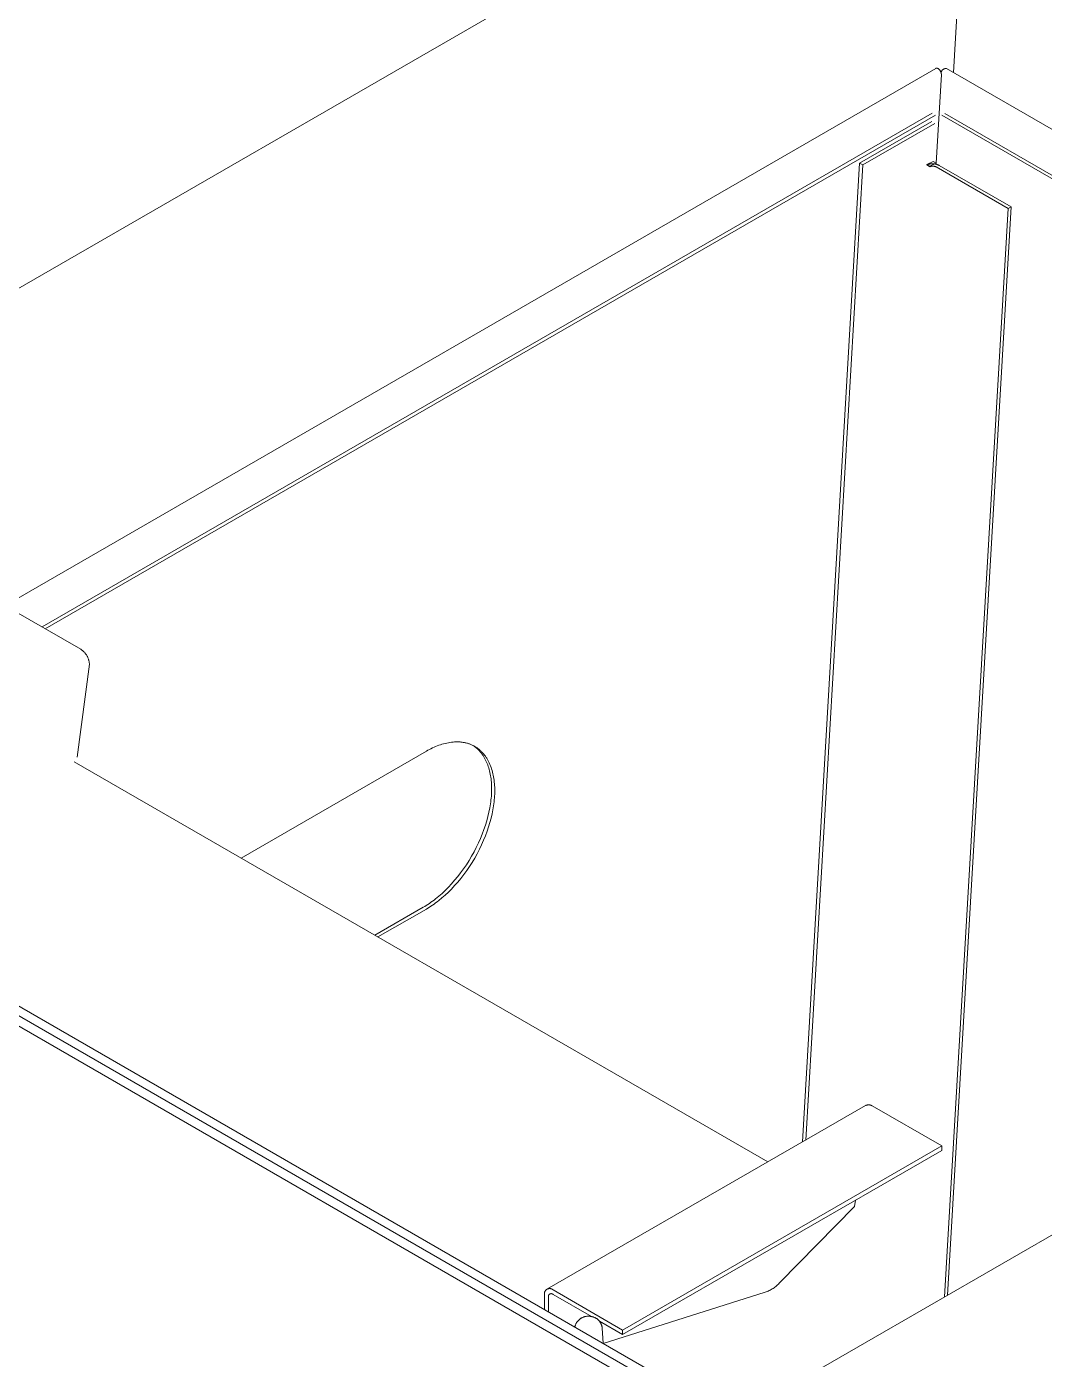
# Model space of a CAD drawing. Header units: inches. Extents: x 7 to 162, y -1 to 92.
# Drawn here: x 143.86 to 151.11, y 66.06 to 75.56 of the extents above; entities that cross this region are included whole.
import ezdxf

# ---------------------------------------------------------------- set-up
doc = ezdxf.new("R2010")
doc.units = ezdxf.units.IN
doc.layers.add('ZANO_R', color=7, linetype='Continuous', lineweight=0)

msp = doc.modelspace()

# ---------------------------------------------------------------- linework, layer by layer
at = {"layer": 'ZANO_R'}
for p, q in [((139.28658, 71.09206), (150.44405, 77.53383)), ((150.46104, 75.23655), (150.51641, 76.18281)), ((141.27946, 70.03736), (150.33569, 75.26597)), ((150.3362, 75.26622), (150.33569, 75.26597)), ((150.33672, 75.26644), (150.3362, 75.26622)), ((150.33725, 75.26665), (150.33672, 75.26644)), ((150.33779, 75.26684), (150.33725, 75.26665)), ((150.33833, 75.26701), (150.33779, 75.26684)), ((150.33888, 75.26716), (150.33833, 75.26701)), ((150.33943, 75.26729), (150.33888, 75.26716)), ((150.33999, 75.26741), (150.33943, 75.26729)), ((150.34055, 75.2675), (150.33999, 75.26741)), ((150.34112, 75.26757), (150.34055, 75.2675)), ((150.34168, 75.26763), (150.34112, 75.26757)), ((150.34225, 75.26767), (150.34168, 75.26763)), ((150.34282, 75.26768), (150.34225, 75.26767)), ((150.34339, 75.26768), (150.34282, 75.26768)), ((150.34396, 75.26766), (150.34339, 75.26768)), ((150.34452, 75.26761), (150.34396, 75.26766)), ((150.34509, 75.26755), (150.34452, 75.26761)), ((150.34565, 75.26747), (150.34509, 75.26755)), ((150.34621, 75.26737), (150.34565, 75.26747)), ((150.34677, 75.26725), (150.34621, 75.26737)), ((150.34732, 75.26711), (150.34677, 75.26725)), ((150.34787, 75.26695), (150.34732, 75.26711)), ((150.34841, 75.26678), (150.34787, 75.26695)), ((150.34894, 75.26658), (150.34841, 75.26678)), ((150.34947, 75.26637), (150.34894, 75.26658)), ((150.34999, 75.26614), (150.34947, 75.26637)), ((150.3505, 75.26589), (150.34999, 75.26614)), ((150.351, 75.26562), (150.3505, 75.26589)), ((150.3515, 75.26534), (150.351, 75.26562)), ((150.35305, 75.26437), (150.35153, 75.26536)), ((150.35452, 75.26332), (150.35305, 75.26437)), ((150.35597, 75.26223), (150.35452, 75.26332)), ((150.35737, 75.26108), (150.35597, 75.26223)), ((150.35873, 75.25989), (150.35737, 75.26108)), ((150.36005, 75.25865), (150.35873, 75.25989)), ((150.36132, 75.25736), (150.36005, 75.25865)), ((150.36255, 75.25604), (150.36132, 75.25736)), ((150.36374, 75.25467), (150.36255, 75.25604)), ((150.36487, 75.25326), (150.36374, 75.25467)), ((150.36596, 75.25181), (150.36487, 75.25326)), ((150.36699, 75.25032), (150.36596, 75.25181)), ((150.37957, 75.25008), (150.38027, 75.25106)), ((150.38027, 75.25106), (150.381, 75.25202)), ((150.381, 75.25202), (150.38176, 75.25295)), ((150.38176, 75.25295), (150.38256, 75.25385)), ((150.38256, 75.25385), (150.38339, 75.25473)), ((150.38339, 75.25473), (150.38425, 75.25557)), ((150.38425, 75.25557), (150.38513, 75.25639)), ((150.38513, 75.25639), (150.38605, 75.25718)), ((150.38605, 75.25718), (150.38699, 75.25793)), ((150.38699, 75.25793), (150.38796, 75.25865)), ((150.38796, 75.25865), (150.38895, 75.25933)), ((150.38895, 75.25933), (150.38997, 75.25998)), ((150.38997, 75.25998), (150.391, 75.2606)), ((150.391, 75.2606), (150.39206, 75.26118)), ((150.39206, 75.26118), (150.39314, 75.26172)), ((150.39314, 75.26172), (150.39424, 75.26222)), ((150.39424, 75.26222), (150.39535, 75.26268)), ((150.39535, 75.26268), (150.39648, 75.26311)), ((150.39648, 75.26311), (150.39762, 75.26349)), ((150.39762, 75.26349), (150.39877, 75.26384)), ((150.39877, 75.26384), (150.39994, 75.26415)), ((150.39994, 75.26415), (150.40112, 75.26441)), ((150.40112, 75.26441), (150.4023, 75.26463)), ((150.4023, 75.26463), (150.40349, 75.26481)), ((150.40349, 75.26481), (150.40469, 75.26495)), ((150.40469, 75.26495), (150.40589, 75.26505)), ((150.40589, 75.26505), (150.4071, 75.26511)), ((150.4071, 75.26511), (150.4083, 75.26512)), ((150.4083, 75.26512), (150.40951, 75.2651)), ((150.40951, 75.2651), (150.41071, 75.26503)), ((150.41071, 75.26503), (150.41191, 75.26492)), ((150.41191, 75.26492), (157.98863, 70.89049)), ((150.37574, 75.2231), (150.33873, 74.59062)), ((150.36797, 75.2488), (150.36699, 75.25032)), ((150.3689, 75.24724), (150.36797, 75.2488)), ((150.36977, 75.24566), (150.3689, 75.24724)), ((150.37059, 75.24404), (150.36977, 75.24566)), ((150.37135, 75.2424), (150.37059, 75.24404)), ((150.37205, 75.24073), (150.37135, 75.2424)), ((150.37269, 75.23904), (150.37205, 75.24073)), ((150.37327, 75.23732), (150.37269, 75.23904)), ((150.3738, 75.23559), (150.37327, 75.23732)), ((150.37426, 75.23384), (150.3738, 75.23559)), ((150.37389, 75.23561), (150.37409, 75.2368)), ((150.37409, 75.2368), (150.37433, 75.23798)), ((150.37466, 75.23208), (150.37426, 75.23384)), ((150.37433, 75.23798), (150.37461, 75.23915)), ((150.37461, 75.23915), (150.37493, 75.24031)), ((150.375, 75.2303), (150.37466, 75.23208)), ((150.37493, 75.24031), (150.37529, 75.24146)), ((150.37528, 75.22851), (150.375, 75.2303)), ((150.3755, 75.22671), (150.37528, 75.22851)), ((150.37529, 75.24146), (150.37569, 75.2426)), ((150.37565, 75.22491), (150.3755, 75.22671)), ((150.37574, 75.2231), (150.37565, 75.22491)), ((150.37569, 75.2426), (150.37613, 75.24372)), ((150.37613, 75.24372), (150.37661, 75.24483)), ((150.37661, 75.24483), (150.37713, 75.24592)), ((150.37713, 75.24592), (150.37768, 75.24699)), ((150.37768, 75.24699), (150.37827, 75.24804)), ((150.37827, 75.24804), (150.3789, 75.24907)), ((150.3789, 75.24907), (150.37957, 75.25008)), ((150.31057, 74.94587), (143.96847, 71.28426)), ((143.99075, 71.27139), (150.33285, 74.93301)), ((150.30722, 74.88713), (149.79348, 74.59052)), ((150.3295, 74.87427), (149.81576, 74.57766)), ((150.37878, 74.93279), (157.68444, 70.71487)), ((157.70511, 70.7268), (150.40101, 74.94382)), ((149.79348, 74.59052), (149.38515, 67.61205)), ((149.79348, 74.59052), (149.81576, 74.57766)), ((150.31645, 74.60348), (150.27199, 74.5814)), ((150.33873, 74.59062), (150.29428, 74.56854)), ((150.29757, 74.58542), (150.3009, 74.58584)), ((150.3009, 74.58584), (150.30425, 74.58614)), ((150.30425, 74.58614), (150.3076, 74.58634)), ((150.3076, 74.58634), (150.31096, 74.58642)), ((150.31096, 74.58642), (150.31432, 74.58639)), ((150.31432, 74.58639), (150.31767, 74.58624)), ((150.31645, 74.60348), (150.33873, 74.59062)), ((150.31767, 74.58624), (150.32102, 74.58599)), ((150.32102, 74.58599), (150.32436, 74.58561)), ((149.81576, 74.57766), (149.40899, 67.62581)), ((150.27199, 74.5814), (150.2718, 74.57808)), ((150.2718, 74.57808), (150.2749, 74.57938)), ((150.29408, 74.56522), (150.2718, 74.57808)), ((150.27199, 74.5814), (150.29428, 74.56854)), ((150.2749, 74.57938), (150.27804, 74.58056)), ((150.27804, 74.58056), (150.28122, 74.58165)), ((150.28122, 74.58165), (150.28444, 74.58262)), ((150.28444, 74.58262), (150.28768, 74.58348)), ((150.28768, 74.58348), (150.29096, 74.58424)), ((150.29096, 74.58424), (150.29425, 74.58488)), ((150.29428, 74.56854), (150.29408, 74.56522)), ((150.29572, 74.56587), (150.29408, 74.56522)), ((150.29425, 74.58488), (150.29757, 74.58542)), ((150.29739, 74.56647), (150.29572, 74.56587)), ((150.29907, 74.56702), (150.29739, 74.56647)), ((150.30077, 74.5675), (150.29907, 74.56702)), ((150.30249, 74.56793), (150.30077, 74.5675)), ((150.30422, 74.5683), (150.30249, 74.56793)), ((150.30596, 74.56861), (150.30422, 74.5683)), ((150.30771, 74.56887), (150.30596, 74.56861)), ((150.30947, 74.56906), (150.30771, 74.56887)), ((150.31123, 74.5692), (150.30947, 74.56906)), ((150.313, 74.56927), (150.31123, 74.5692)), ((150.31477, 74.56929), (150.313, 74.56927)), ((150.31654, 74.56925), (150.31477, 74.56929)), ((150.3183, 74.56915), (150.31654, 74.56925)), ((150.32007, 74.56898), (150.3183, 74.56915)), ((150.32182, 74.56876), (150.32007, 74.56898)), ((150.32357, 74.56848), (150.32182, 74.56876)), ((150.32531, 74.56815), (150.32357, 74.56848)), ((150.32436, 74.58561), (150.32769, 74.58513)), ((150.32703, 74.56775), (150.32531, 74.56815)), ((150.32874, 74.5673), (150.32703, 74.56775)), ((150.32769, 74.58513), (150.33084, 74.58469)), ((150.33043, 74.56678), (150.32874, 74.5673)), ((150.33211, 74.56622), (150.33043, 74.56678)), ((150.33084, 74.58469), (150.33397, 74.58413)), ((150.33376, 74.56559), (150.33211, 74.56622)), ((150.3354, 74.56491), (150.33376, 74.56559)), ((150.33397, 74.58413), (150.33709, 74.58347)), ((150.33701, 74.56418), (150.3354, 74.56491)), ((150.33859, 74.56339), (150.33701, 74.56418)), ((150.33709, 74.58347), (150.34018, 74.5827)), ((150.85108, 74.26751), (150.33859, 74.56339)), ((150.34018, 74.5827), (150.34324, 74.58183)), ((150.34324, 74.58183), (150.34627, 74.58085)), ((150.34627, 74.58085), (150.34927, 74.57977)), ((150.34927, 74.57977), (150.35222, 74.57858)), ((150.35222, 74.57858), (150.35513, 74.5773)), ((150.35513, 74.5773), (150.358, 74.57591)), ((150.358, 74.57591), (150.36082, 74.57443)), ((150.87331, 74.27855), (150.36082, 74.57443)), ((150.39702, 66.50747), (150.85108, 74.26751)), ((150.41936, 66.52037), (150.87331, 74.27855)), ((150.87331, 74.27855), (150.85108, 74.26751)), ((148.91989, 65.65465), (158.95943, 71.45098)), ((144.24514, 71.12452), (143.74936, 71.41076)), ((144.24902, 71.12186), (144.24514, 71.12452)), ((144.25282, 71.11907), (144.24902, 71.12186)), ((144.25651, 71.11615), (144.25282, 71.11907)), ((144.2601, 71.1131), (144.25651, 71.11615)), ((144.26358, 71.10992), (144.2601, 71.1131)), ((144.26695, 71.10663), (144.26358, 71.10992)), ((144.2702, 71.10323), (144.26695, 71.10663)), ((144.27333, 71.09971), (144.2702, 71.10323)), ((144.27634, 71.09608), (144.27333, 71.09971)), ((144.27922, 71.09236), (144.27634, 71.09608)), ((144.28197, 71.08853), (144.27922, 71.09236)), ((144.28458, 71.08461), (144.28197, 71.08853)), ((144.28706, 71.08061), (144.28458, 71.08461)), ((144.28939, 71.07652), (144.28706, 71.08061)), ((144.29159, 71.07235), (144.28939, 71.07652)), ((144.29363, 71.06811), (144.29159, 71.07235)), ((139.33887, 71.01437), (149.81145, 64.96803)), ((144.21883, 70.35499), (144.3059, 71.01809)), ((144.29553, 71.06379), (144.29363, 71.06811)), ((144.29727, 71.05942), (144.29553, 71.06379)), ((144.29887, 71.05499), (144.29727, 71.05942)), ((144.3003, 71.0505), (144.29887, 71.05499)), ((144.30158, 71.04597), (144.3003, 71.0505)), ((144.30271, 71.0414), (144.30158, 71.04597)), ((144.30367, 71.03679), (144.30271, 71.0414)), ((144.30447, 71.03214), (144.30367, 71.03679)), ((144.30511, 71.02748), (144.30447, 71.03214)), ((144.30559, 71.02279), (144.30511, 71.02748)), ((144.3059, 71.01809), (144.30559, 71.02279)), ((148.7275, 65.66857), (140.47199, 70.43489)), ((140.52756, 70.47146), (148.78307, 65.70514)), ((146.72811, 70.4102), (146.7172, 70.40432)), ((146.7391, 70.41583), (146.72811, 70.4102)), ((146.75017, 70.42122), (146.7391, 70.41583)), ((146.76132, 70.42634), (146.75017, 70.42122)), ((146.77252, 70.43119), (146.76132, 70.42634)), ((146.78377, 70.43575), (146.77252, 70.43119)), ((146.79507, 70.44002), (146.78377, 70.43575)), ((146.8064, 70.44398), (146.79507, 70.44002)), ((146.81776, 70.44762), (146.8064, 70.44398)), ((146.82912, 70.45094), (146.81776, 70.44762)), ((146.8405, 70.45392), (146.82912, 70.45094)), ((146.85186, 70.45655), (146.8405, 70.45392)), ((146.8632, 70.45883), (146.85186, 70.45655)), ((146.87452, 70.46074), (146.8632, 70.45883)), ((146.88579, 70.46228), (146.87452, 70.46074)), ((146.89702, 70.46344), (146.88579, 70.46228)), ((146.90817, 70.46422), (146.89702, 70.46344)), ((146.91372, 70.46446), (146.90817, 70.46422)), ((146.91925, 70.4646), (146.91372, 70.46446)), ((146.92476, 70.46464), (146.91925, 70.4646)), ((146.93025, 70.46458), (146.92476, 70.46464)), ((146.93571, 70.46443), (146.93025, 70.46458)), ((146.94114, 70.46417), (146.93571, 70.46443)), ((146.94655, 70.4638), (146.94114, 70.46417)), ((146.95192, 70.46334), (146.94655, 70.4638)), ((146.95727, 70.46278), (146.95192, 70.46334)), ((146.96258, 70.46211), (146.95727, 70.46278)), ((146.96786, 70.46133), (146.96258, 70.46211)), ((146.9731, 70.46046), (146.96786, 70.46133)), ((146.97831, 70.45948), (146.9731, 70.46046)), ((146.98347, 70.45839), (146.97831, 70.45948)), ((146.9886, 70.45721), (146.98347, 70.45839)), ((146.99369, 70.45592), (146.9886, 70.45721)), ((146.99873, 70.45452), (146.99369, 70.45592)), ((147.00373, 70.45302), (146.99873, 70.45452)), ((147.00869, 70.45142), (147.00373, 70.45302)), ((147.0136, 70.44971), (147.00869, 70.45142)), ((147.01846, 70.4479), (147.0136, 70.44971)), ((147.02327, 70.44598), (147.01846, 70.4479)), ((147.02803, 70.44397), (147.02327, 70.44598)), ((147.03274, 70.44185), (147.02803, 70.44397)), ((147.0374, 70.43962), (147.03274, 70.44185)), ((147.042, 70.4373), (147.0374, 70.43962)), ((147.04383, 70.43571), (147.03971, 70.43847)), ((147.04655, 70.43488), (147.042, 70.4373)), ((147.04789, 70.43286), (147.04383, 70.43571)), ((147.05104, 70.43235), (147.04655, 70.43488)), ((147.0519, 70.42993), (147.04789, 70.43286)), ((147.05547, 70.42972), (147.05104, 70.43235)), ((147.05584, 70.4269), (147.0519, 70.42993)), ((147.05984, 70.427), (147.05547, 70.42972)), ((147.05972, 70.42379), (147.05584, 70.4269)), ((147.06355, 70.42058), (147.05972, 70.42379)), ((147.06416, 70.42418), (147.05984, 70.427)), ((147.06731, 70.4173), (147.06355, 70.42058)), ((147.06841, 70.42125), (147.06416, 70.42418)), ((147.07102, 70.41393), (147.06731, 70.4173)), ((147.0726, 70.41824), (147.06841, 70.42125)), ((147.07466, 70.41047), (147.07102, 70.41393)), ((147.07673, 70.41512), (147.0726, 70.41824)), ((147.07823, 70.40693), (147.07466, 70.41047)), ((147.08079, 70.41191), (147.07673, 70.41512)), ((147.08175, 70.40331), (147.07823, 70.40693)), ((147.08479, 70.40861), (147.08079, 70.41191)), ((147.08872, 70.40521), (147.08479, 70.40861)), ((147.09259, 70.40172), (147.08872, 70.40521)), ((149.1392, 67.47011), (144.19843, 70.32267)), ((146.70638, 70.39821), (145.38699, 69.63646)), ((146.7172, 70.40432), (146.70638, 70.39821)), ((147.0852, 70.39961), (147.08175, 70.40331)), ((147.08858, 70.39583), (147.0852, 70.39961)), ((147.0919, 70.39197), (147.08858, 70.39583)), ((147.09515, 70.38803), (147.0919, 70.39197)), ((147.09639, 70.39814), (147.09259, 70.40172)), ((147.09834, 70.38402), (147.09515, 70.38803)), ((147.10012, 70.39447), (147.09639, 70.39814)), ((147.10146, 70.37993), (147.09834, 70.38402)), ((147.10378, 70.39071), (147.10012, 70.39447)), ((147.10451, 70.37577), (147.10146, 70.37993)), ((147.10737, 70.38686), (147.10378, 70.39071)), ((147.10749, 70.37154), (147.10451, 70.37577)), ((147.11089, 70.38293), (147.10737, 70.38686)), ((147.11041, 70.36723), (147.10749, 70.37154)), ((147.11326, 70.36285), (147.11041, 70.36723)), ((147.11435, 70.37891), (147.11089, 70.38293)), ((147.11604, 70.35841), (147.11326, 70.36285)), ((147.11773, 70.37481), (147.11435, 70.37891)), ((147.11875, 70.3539), (147.11604, 70.35841)), ((147.12103, 70.37062), (147.11773, 70.37481)), ((147.12139, 70.34932), (147.11875, 70.3539)), ((147.12427, 70.36635), (147.12103, 70.37062)), ((147.12646, 70.33998), (147.12139, 70.34932)), ((147.12743, 70.36201), (147.12427, 70.36635)), ((147.13126, 70.33039), (147.12646, 70.33998)), ((147.13052, 70.35759), (147.12743, 70.36201)), ((147.13354, 70.35309), (147.13052, 70.35759)), ((147.13578, 70.32057), (147.13126, 70.33039)), ((147.13648, 70.34851), (147.13354, 70.35309)), ((147.14002, 70.31052), (147.13578, 70.32057)), ((147.13935, 70.34386), (147.13648, 70.34851)), ((147.14214, 70.33914), (147.13935, 70.34386)), ((147.14398, 70.30027), (147.14002, 70.31052)), ((147.14485, 70.33435), (147.14214, 70.33914)), ((147.1475, 70.32949), (147.14485, 70.33435)), ((147.15006, 70.32456), (147.1475, 70.32949)), ((147.15497, 70.31451), (147.15006, 70.32456)), ((147.15958, 70.30421), (147.15497, 70.31451)), ((147.14766, 70.28982), (147.14398, 70.30027)), ((147.15106, 70.27918), (147.14766, 70.28982)), ((147.15419, 70.26838), (147.15106, 70.27918)), ((147.15705, 70.25741), (147.15419, 70.26838)), ((147.15964, 70.24629), (147.15705, 70.25741)), ((147.16388, 70.29368), (147.15958, 70.30421)), ((147.16196, 70.23504), (147.15964, 70.24629)), ((147.16402, 70.22367), (147.16196, 70.23504)), ((147.16788, 70.28292), (147.16388, 70.29368)), ((147.16582, 70.21218), (147.16402, 70.22367)), ((147.17158, 70.27196), (147.16788, 70.28292)), ((147.17498, 70.2608), (147.17158, 70.27196)), ((147.17809, 70.24946), (147.17498, 70.2608)), ((147.1809, 70.23796), (147.17809, 70.24946)), ((147.18342, 70.2263), (147.1809, 70.23796)), ((147.18566, 70.21451), (147.18342, 70.2263)), ((147.16736, 70.2006), (147.16582, 70.21218)), ((147.16865, 70.18893), (147.16736, 70.2006)), ((147.1697, 70.17718), (147.16865, 70.18893)), ((147.1705, 70.16537), (147.1697, 70.17718)), ((147.17107, 70.15351), (147.1705, 70.16537)), ((147.17141, 70.1416), (147.17107, 70.15351)), ((147.1714, 70.1171), (147.17152, 70.12966)), ((147.17152, 70.12966), (147.17141, 70.1416)), ((147.18761, 70.20259), (147.18566, 70.21451)), ((147.18929, 70.19057), (147.18761, 70.20259)), ((147.19069, 70.17844), (147.18929, 70.19057)), ((147.19183, 70.16623), (147.19069, 70.17844)), ((147.1927, 70.15395), (147.19183, 70.16623)), ((147.19331, 70.14161), (147.1927, 70.15395)), ((147.19368, 70.12922), (147.19331, 70.14161)), ((147.1938, 70.1168), (147.19368, 70.12922)), ((147.16338, 70.02255), (147.16533, 70.03672)), ((147.16533, 70.03672), (147.16701, 70.05069)), ((147.16701, 70.05069), (147.16841, 70.06443)), ((147.16841, 70.06443), (147.16954, 70.07795)), ((147.16954, 70.07795), (147.17042, 70.09124)), ((147.17042, 70.09124), (147.17103, 70.10429)), ((147.17103, 70.10429), (147.1714, 70.1171)), ((147.18761, 70.02386), (147.18929, 70.03782)), ((147.18929, 70.03782), (147.19069, 70.05157)), ((147.19069, 70.05157), (147.19183, 70.06509)), ((147.19183, 70.06509), (147.1927, 70.07837)), ((147.1927, 70.07837), (147.19331, 70.09143)), ((147.19331, 70.09143), (147.19368, 70.10424)), ((147.19368, 70.10424), (147.1938, 70.1168)), ((147.13729, 69.90273), (147.1456, 69.93361)), ((147.1456, 69.93361), (147.1527, 69.96393)), ((147.1527, 69.96393), (147.15862, 69.99361)), ((147.15862, 69.99361), (147.16338, 70.02255)), ((147.16788, 69.92074), (147.17498, 69.95107)), ((147.17498, 69.95107), (147.1809, 69.98074)), ((147.1809, 69.98074), (147.18566, 70.00969)), ((147.18566, 70.00969), (147.18761, 70.02386)), ((147.10515, 69.80782), (147.11706, 69.83972)), ((147.11706, 69.83972), (147.12778, 69.8714)), ((147.12778, 69.8714), (147.13729, 69.90273)), ((147.13935, 69.82686), (147.15006, 69.85853)), ((147.15006, 69.85853), (147.15958, 69.88987)), ((147.15958, 69.88987), (147.16788, 69.92074)), ((147.06251, 69.71198), (147.07784, 69.74382)), ((147.07784, 69.74382), (147.09206, 69.77581)), ((147.09206, 69.77581), (147.10515, 69.80782)), ((147.10012, 69.73095), (147.11435, 69.76294)), ((147.11435, 69.76294), (147.12743, 69.79495)), ((147.12743, 69.79495), (147.13935, 69.82686)), ((147.01046, 69.61864), (147.02875, 69.64926)), ((147.02875, 69.64926), (147.04613, 69.68042)), ((147.04613, 69.68042), (147.06251, 69.71198)), ((147.05104, 69.6364), (147.06841, 69.66755)), ((147.06841, 69.66755), (147.08479, 69.69911)), ((147.08479, 69.69911), (147.10012, 69.73095)), ((146.95082, 69.53116), (146.97141, 69.55948)), ((146.97141, 69.55948), (146.99132, 69.58867)), ((146.99132, 69.58867), (147.01046, 69.61864)), ((146.99369, 69.54661), (147.0136, 69.57581)), ((147.0136, 69.57581), (147.03274, 69.60577)), ((147.03274, 69.60577), (147.05104, 69.6364)), ((146.88589, 69.45243), (146.90797, 69.47755)), ((146.90797, 69.47755), (146.92964, 69.50382)), ((146.90817, 69.43957), (146.93025, 69.46469)), ((146.92964, 69.50382), (146.95082, 69.53116)), ((146.93025, 69.46469), (146.95192, 69.49096)), ((146.95192, 69.49096), (146.9731, 69.51829)), ((146.9731, 69.51829), (146.99369, 69.54661)), ((146.77279, 69.34603), (146.79547, 69.36462)), ((146.79547, 69.36462), (146.81821, 69.38458)), ((146.81776, 69.35175), (146.8405, 69.37172)), ((146.81821, 69.38458), (146.84092, 69.4059)), ((146.8405, 69.37172), (146.8632, 69.39303)), ((146.84092, 69.4059), (146.86351, 69.42853)), ((146.8632, 69.39303), (146.88579, 69.41566)), ((146.86351, 69.42853), (146.88589, 69.45243)), ((146.88579, 69.41566), (146.90817, 69.43957)), ((146.33954, 69.0865), (146.6841, 69.28542)), ((146.36183, 69.07363), (146.70638, 69.27256)), ((146.6841, 69.28542), (146.69491, 69.29181)), ((146.69491, 69.29181), (146.70582, 69.29853)), ((146.70582, 69.29853), (146.71682, 69.30559)), ((146.70638, 69.27256), (146.7172, 69.27894)), ((146.71682, 69.30559), (146.72789, 69.31299)), ((146.7172, 69.27894), (146.72811, 69.28566)), ((146.72789, 69.31299), (146.73903, 69.32073)), ((146.72811, 69.28566), (146.7391, 69.29272)), ((146.73903, 69.32073), (146.75024, 69.32882)), ((146.7391, 69.29272), (146.75017, 69.30012)), ((146.75017, 69.30012), (146.76132, 69.30786)), ((146.75024, 69.32882), (146.76149, 69.33725)), ((146.76132, 69.30786), (146.77252, 69.31595)), ((146.76149, 69.33725), (146.77279, 69.34603)), ((146.77252, 69.31595), (146.78377, 69.32438)), ((146.78377, 69.32438), (146.79507, 69.33316)), ((146.79507, 69.33316), (146.81776, 69.35175)), ((147.56588, 66.56212), (149.83446, 67.87136)), ((149.83608, 67.87211), (149.83446, 67.87136)), ((149.83773, 67.8728), (149.83608, 67.87211)), ((149.8394, 67.87343), (149.83773, 67.8728)), ((149.84109, 67.87401), (149.8394, 67.87343)), ((149.84279, 67.87453), (149.84109, 67.87401)), ((149.84452, 67.87498), (149.84279, 67.87453)), ((149.84626, 67.87538), (149.84452, 67.87498)), ((149.84801, 67.87572), (149.84626, 67.87538)), ((149.84977, 67.876), (149.84801, 67.87572)), ((149.85155, 67.87622), (149.84977, 67.876)), ((149.85332, 67.87638), (149.85155, 67.87622)), ((149.85511, 67.87647), (149.85332, 67.87638)), ((149.85689, 67.8765), (149.85511, 67.87647)), ((149.85867, 67.87648), (149.85689, 67.8765)), ((149.86046, 67.87639), (149.85867, 67.87648)), ((149.86224, 67.87624), (149.86046, 67.87639)), ((149.86401, 67.87603), (149.86224, 67.87624)), ((149.86577, 67.87575), (149.86401, 67.87603)), ((149.86753, 67.87542), (149.86577, 67.87575)), ((149.86927, 67.87503), (149.86753, 67.87542)), ((149.87099, 67.87457), (149.86927, 67.87503)), ((149.8727, 67.87406), (149.87099, 67.87457)), ((149.87439, 67.87349), (149.8727, 67.87406)), ((149.87607, 67.87286), (149.87439, 67.87349)), ((149.87771, 67.87218), (149.87607, 67.87286)), ((149.87934, 67.87143), (149.87771, 67.87218)), ((149.88093, 67.87064), (149.87934, 67.87143)), ((149.8825, 67.86978), (149.88093, 67.87064)), ((150.37828, 67.58355), (149.8825, 67.86978)), ((148.1049, 66.27154), (150.37828, 67.58355)), ((150.37827, 67.55138), (150.37828, 67.58355)), ((150.37827, 67.55138), (148.10489, 66.23938)), ((149.75785, 67.1519), (149.76338, 67.19652)), ((149.75785, 67.1519), (149.22522, 66.61034)), ((149.21986, 66.60441), (149.22522, 66.61034)), ((147.54741, 66.53153), (147.54738, 66.53024)), ((147.54738, 66.53024), (147.54739, 66.52895)), ((147.54739, 66.52895), (147.54745, 66.52767)), ((147.54749, 66.53281), (147.54741, 66.53153)), ((147.54745, 66.52767), (147.54755, 66.52638)), ((147.54761, 66.53409), (147.54749, 66.53281)), ((147.54755, 66.52638), (147.5477, 66.5251)), ((147.54777, 66.53537), (147.54761, 66.53409)), ((147.5477, 66.5251), (147.54789, 66.52383)), ((147.54798, 66.53664), (147.54777, 66.53537)), ((147.54789, 66.52383), (147.54813, 66.52257)), ((147.54824, 66.5379), (147.54798, 66.53664)), ((147.54891, 66.41769), (147.54813, 66.52257)), ((147.54853, 66.53915), (147.54824, 66.5379)), ((147.54887, 66.5404), (147.54853, 66.53915)), ((147.54926, 66.54162), (147.54887, 66.5404)), ((147.54968, 66.54284), (147.54926, 66.54162)), ((147.55015, 66.54404), (147.54968, 66.54284)), ((147.55066, 66.54522), (147.55015, 66.54404)), ((147.5512, 66.54639), (147.55066, 66.54522)), ((147.55179, 66.54753), (147.5512, 66.54639)), ((147.55242, 66.54865), (147.55179, 66.54753)), ((147.55309, 66.54976), (147.55242, 66.54865)), ((147.55379, 66.55083), (147.55309, 66.54976)), ((147.55453, 66.55189), (147.55379, 66.55083)), ((147.55531, 66.55291), (147.55453, 66.55189)), ((147.55612, 66.55391), (147.55531, 66.55291)), ((147.55697, 66.55488), (147.55612, 66.55391)), ((147.55785, 66.55582), (147.55697, 66.55488)), ((147.55876, 66.55673), (147.55785, 66.55582)), ((147.55971, 66.5576), (147.55876, 66.55673)), ((147.56068, 66.55845), (147.55971, 66.5576)), ((147.56168, 66.55926), (147.56068, 66.55845)), ((147.56271, 66.56003), (147.56168, 66.55926)), ((147.56376, 66.56077), (147.56271, 66.56003)), ((147.56484, 66.56147), (147.56376, 66.56077)), ((147.56595, 66.56213), (147.56484, 66.56147)), ((147.56707, 66.56276), (147.56595, 66.56213)), ((147.56822, 66.56334), (147.56707, 66.56276)), ((147.56939, 66.56388), (147.56822, 66.56334)), ((147.57057, 66.56439), (147.56939, 66.56388)), ((147.57177, 66.56485), (147.57057, 66.56439)), ((147.57299, 66.56527), (147.57177, 66.56485)), ((147.57422, 66.56565), (147.57299, 66.56527)), ((147.57546, 66.56599), (147.57422, 66.56565)), ((147.57671, 66.56628), (147.57546, 66.56599)), ((147.57556, 66.51066), (147.57557, 66.51136)), ((147.57557, 66.50996), (147.57556, 66.51066)), ((147.57557, 66.51136), (147.57561, 66.51206)), ((147.5756, 66.50926), (147.57557, 66.50996)), ((147.57561, 66.51206), (147.57568, 66.51276)), ((147.57568, 66.51276), (147.57577, 66.51345)), ((147.57577, 66.51345), (147.57588, 66.51414)), ((147.57588, 66.51414), (147.57601, 66.51483)), ((147.57601, 66.51483), (147.57617, 66.51551)), ((147.57617, 66.51551), (147.57636, 66.51619)), ((147.57636, 66.51619), (147.57656, 66.51686)), ((147.57656, 66.51686), (147.57679, 66.51752)), ((147.57798, 66.56653), (147.57671, 66.56628)), ((147.57679, 66.51752), (147.57705, 66.51817)), ((147.57705, 66.51817), (147.57732, 66.51882)), ((147.57732, 66.51882), (147.57762, 66.51945)), ((147.57762, 66.51945), (147.57794, 66.52007)), ((147.57794, 66.52007), (147.57828, 66.52069)), ((147.57925, 66.56673), (147.57798, 66.56653)), ((147.57828, 66.52069), (147.57864, 66.52129)), ((147.57864, 66.52129), (147.57902, 66.52187)), ((147.57902, 66.52187), (147.57943, 66.52245)), ((147.58053, 66.56689), (147.57925, 66.56673)), ((147.57943, 66.52245), (147.57985, 66.52301)), ((147.57985, 66.52301), (147.58029, 66.52355)), ((147.58029, 66.52355), (147.58075, 66.52408)), ((147.58181, 66.56701), (147.58053, 66.56689)), ((147.58075, 66.52408), (147.58123, 66.52459)), ((147.58123, 66.52459), (147.58173, 66.52508)), ((147.58173, 66.52508), (147.58224, 66.52556)), ((147.58309, 66.56708), (147.58181, 66.56701)), ((147.58224, 66.52556), (147.58277, 66.52602)), ((147.58277, 66.52602), (147.58331, 66.52646)), ((147.58438, 66.56711), (147.58309, 66.56708)), ((147.58331, 66.52646), (147.58387, 66.52688)), ((147.58387, 66.52688), (147.58445, 66.52728)), ((147.58567, 66.56709), (147.58438, 66.56711)), ((147.58445, 66.52728), (147.58503, 66.52766)), ((147.58503, 66.52766), (147.58563, 66.52803)), ((147.58563, 66.52803), (147.58625, 66.52837)), ((147.58695, 66.56703), (147.58567, 66.56709)), ((147.58625, 66.52837), (147.58687, 66.52868)), ((147.58687, 66.52868), (147.58751, 66.52898)), ((147.58824, 66.56692), (147.58695, 66.56703)), ((147.58751, 66.52898), (147.58815, 66.52925)), ((147.58815, 66.52925), (147.5888, 66.52951)), ((147.58951, 66.56677), (147.58824, 66.56692)), ((147.5888, 66.52951), (147.58947, 66.52973)), ((147.58947, 66.52973), (147.59014, 66.52994)), ((147.59079, 66.56657), (147.58951, 66.56677)), ((147.59014, 66.52994), (147.59081, 66.53012)), ((147.59205, 66.56633), (147.59079, 66.56657)), ((147.59081, 66.53012), (147.59149, 66.53028)), ((147.59149, 66.53028), (147.59218, 66.53041)), ((147.59331, 66.56605), (147.59205, 66.56633)), ((147.59218, 66.53041), (147.59287, 66.53052)), ((147.59287, 66.53052), (147.59357, 66.53061)), ((147.59455, 66.56572), (147.59331, 66.56605)), ((147.59357, 66.53061), (147.59427, 66.53067)), ((147.59427, 66.53067), (147.59497, 66.53071)), ((147.59578, 66.56535), (147.59455, 66.56572)), ((147.59497, 66.53071), (147.59567, 66.53073)), ((147.59567, 66.53073), (147.59637, 66.53071)), ((147.597, 66.56494), (147.59578, 66.56535)), ((147.59637, 66.53071), (147.59707, 66.53068)), ((147.59821, 66.56449), (147.597, 66.56494)), ((147.59707, 66.53068), (147.59776, 66.53062)), ((147.59776, 66.53062), (147.59846, 66.53054)), ((147.5994, 66.56399), (147.59821, 66.56449)), ((147.59846, 66.53054), (147.59915, 66.53043)), ((147.59915, 66.53043), (147.59984, 66.5303)), ((147.60057, 66.56346), (147.5994, 66.56399)), ((147.59984, 66.5303), (147.60052, 66.53014)), ((147.60052, 66.53014), (147.6012, 66.52996)), ((147.60172, 66.56288), (147.60057, 66.56346)), ((147.6012, 66.52996), (147.60187, 66.52976)), ((147.60285, 66.56226), (147.60172, 66.56288)), ((147.60187, 66.52976), (147.60253, 66.52953)), ((147.60253, 66.52953), (147.60319, 66.52928)), ((147.60396, 66.56161), (147.60285, 66.56226)), ((147.60319, 66.52928), (147.60383, 66.52901)), ((147.60383, 66.52901), (147.60447, 66.52872)), ((147.60504, 66.56092), (147.60396, 66.56161)), ((147.60447, 66.52872), (147.6051, 66.5284)), ((147.6061, 66.56019), (147.60504, 66.56092)), ((147.6051, 66.5284), (147.60571, 66.52807)), ((147.60571, 66.52807), (147.60631, 66.52771)), ((147.60714, 66.55942), (147.6061, 66.56019)), ((147.60631, 66.52771), (147.6069, 66.52733)), ((147.6069, 66.52733), (147.60748, 66.52693)), ((147.60814, 66.55862), (147.60714, 66.55942)), ((147.60748, 66.52693), (147.60804, 66.52651)), ((147.60804, 66.52651), (147.60858, 66.52607)), ((147.60912, 66.55778), (147.60814, 66.55862)), ((147.60858, 66.52607), (147.60912, 66.52562)), ((147.60912, 66.55778), (148.1049, 66.27154)), ((147.88302, 66.36748), (147.60912, 66.52562)), ((149.11972, 66.54086), (147.96675, 66.17645)), ((149.11972, 66.54086), (149.12728, 66.54344)), ((149.12728, 66.54344), (149.13476, 66.54627)), ((149.13476, 66.54627), (149.14213, 66.54936)), ((149.14213, 66.54936), (149.14939, 66.55269)), ((149.14939, 66.55269), (149.15654, 66.55627)), ((149.15654, 66.55627), (149.16356, 66.56009)), ((149.16356, 66.56009), (149.17045, 66.56414)), ((149.17045, 66.56414), (149.1772, 66.56842)), ((149.1772, 66.56842), (149.1838, 66.57293)), ((149.1838, 66.57293), (149.19024, 66.57766)), ((149.19024, 66.57766), (149.19652, 66.5826)), ((149.19652, 66.5826), (149.20263, 66.58775)), ((149.20263, 66.58775), (149.20856, 66.59311)), ((149.20856, 66.59311), (149.2143, 66.59866)), ((149.2143, 66.59866), (149.21986, 66.60441)), ((147.57566, 66.50856), (147.5756, 66.50926)), ((147.57574, 66.50787), (147.57566, 66.50856)), ((147.57585, 66.50717), (147.57574, 66.50787)), ((147.57598, 66.50648), (147.57585, 66.50717)), ((147.57676, 66.40161), (147.57598, 66.50648)), ((147.77371, 66.31864), (147.77538, 66.32157)), ((147.77538, 66.32157), (147.77715, 66.32445)), ((147.77715, 66.32445), (147.77902, 66.32727)), ((147.77902, 66.32727), (147.78099, 66.33001)), ((147.78099, 66.33001), (147.78305, 66.3327)), ((147.78305, 66.3327), (147.7852, 66.3353)), ((147.7852, 66.3353), (147.78744, 66.33784)), ((147.78744, 66.33784), (147.78976, 66.34029)), ((147.78976, 66.34029), (147.79217, 66.34267)), ((147.79217, 66.34267), (147.79465, 66.34496)), ((147.79465, 66.34496), (147.79721, 66.34716)), ((147.79721, 66.34716), (147.79985, 66.34928)), ((147.79985, 66.34928), (147.80256, 66.3513)), ((147.80256, 66.3513), (147.80533, 66.35323)), ((147.80533, 66.35323), (147.80817, 66.35507)), ((147.80817, 66.35507), (147.81107, 66.3568)), ((147.81107, 66.3568), (147.81403, 66.35844)), ((147.81403, 66.35844), (147.81704, 66.35997)), ((147.81704, 66.35997), (147.8201, 66.3614)), ((147.8201, 66.3614), (147.82321, 66.36273)), ((147.82321, 66.36273), (147.82637, 66.36394)), ((147.82637, 66.36394), (147.82956, 66.36505)), ((147.82956, 66.36505), (147.83279, 66.36605)), ((147.83279, 66.36605), (147.83605, 66.36694)), ((147.83605, 66.36694), (147.83934, 66.36771)), ((147.83934, 66.36771), (147.84266, 66.36838)), ((147.84266, 66.36838), (147.84599, 66.36893)), ((147.84599, 66.36893), (147.84934, 66.36936)), ((147.84934, 66.36936), (147.85271, 66.36968)), ((147.85271, 66.36968), (147.85608, 66.36988)), ((147.85608, 66.36988), (147.85946, 66.36997)), ((147.85946, 66.36997), (147.86284, 66.36994)), ((147.86284, 66.36994), (147.86622, 66.3698)), ((147.86622, 66.3698), (147.86959, 66.36954)), ((147.86959, 66.36954), (147.87295, 66.36917)), ((147.87295, 66.36917), (147.87629, 66.36868)), ((147.87629, 66.36868), (147.87962, 66.36808)), ((147.87962, 66.36808), (147.88271, 66.36763)), ((147.88271, 66.36763), (147.88578, 66.36708)), ((147.88578, 66.36708), (147.88883, 66.36642)), ((147.88883, 66.36642), (147.89186, 66.36566)), ((147.89186, 66.36566), (147.89486, 66.3648)), ((147.89486, 66.3648), (147.89783, 66.36384)), ((147.89783, 66.36384), (147.90076, 66.36277)), ((147.90076, 66.36277), (147.90365, 66.36161)), ((147.90365, 66.36161), (147.90651, 66.36034)), ((147.90651, 66.36034), (147.90932, 66.35899)), ((147.90932, 66.35899), (147.91208, 66.35753)), ((147.91208, 66.35753), (147.91479, 66.35599)), ((147.91479, 66.35599), (147.91745, 66.35435)), ((147.91745, 66.35435), (147.92005, 66.35262)), ((147.92005, 66.35262), (147.92259, 66.35081)), ((147.92259, 66.35081), (147.92506, 66.34891)), ((147.92506, 66.34891), (147.92747, 66.34692)), ((147.92747, 66.34692), (147.92981, 66.34486)), ((147.92981, 66.34486), (147.93208, 66.34272)), ((147.93208, 66.34272), (147.93428, 66.3405)), ((147.93428, 66.3405), (147.9364, 66.33821)), ((147.9364, 66.33821), (147.93843, 66.33584)), ((147.93843, 66.33584), (147.94039, 66.33341)), ((148.10489, 66.23938), (147.93926, 66.33501)), ((147.94039, 66.33341), (147.94227, 66.33092)), ((147.94227, 66.33092), (147.94405, 66.32836)), ((147.94405, 66.32836), (147.94575, 66.32574)), ((147.94575, 66.32574), (147.94736, 66.32307)), ((147.94736, 66.32307), (147.94888, 66.32034)), ((147.94888, 66.32034), (147.9503, 66.31756)), ((147.7641, 66.29345), (147.76492, 66.29673)), ((147.76492, 66.29673), (147.76585, 66.29998)), ((147.76585, 66.29998), (147.76689, 66.30319)), ((147.76689, 66.30319), (147.76804, 66.30637)), ((147.76804, 66.30637), (147.7693, 66.30951)), ((147.7693, 66.30951), (147.77066, 66.3126)), ((147.77066, 66.3126), (147.77213, 66.31564)), ((147.77213, 66.31564), (147.77371, 66.31864)), ((147.9503, 66.31756), (147.95163, 66.31474)), ((147.95163, 66.31474), (147.95286, 66.31187)), ((147.95286, 66.31187), (147.954, 66.30896)), ((147.954, 66.30896), (147.95503, 66.30602)), ((147.95503, 66.30602), (147.95596, 66.30304)), ((147.95596, 66.30304), (147.95679, 66.30003)), ((147.95679, 66.30003), (147.95752, 66.297)), ((147.95752, 66.297), (147.95815, 66.29394)), ((147.95815, 66.29394), (147.95867, 66.29086)), ((147.95867, 66.29086), (147.95908, 66.28777)), ((147.95908, 66.28777), (147.95939, 66.28466)), ((147.95939, 66.28466), (147.96616, 66.17679)), ((148.10489, 66.23938), (148.1049, 66.27154))]:
    msp.add_line(p, q, dxfattribs=at)

doc.saveas('drawing.dxf')
